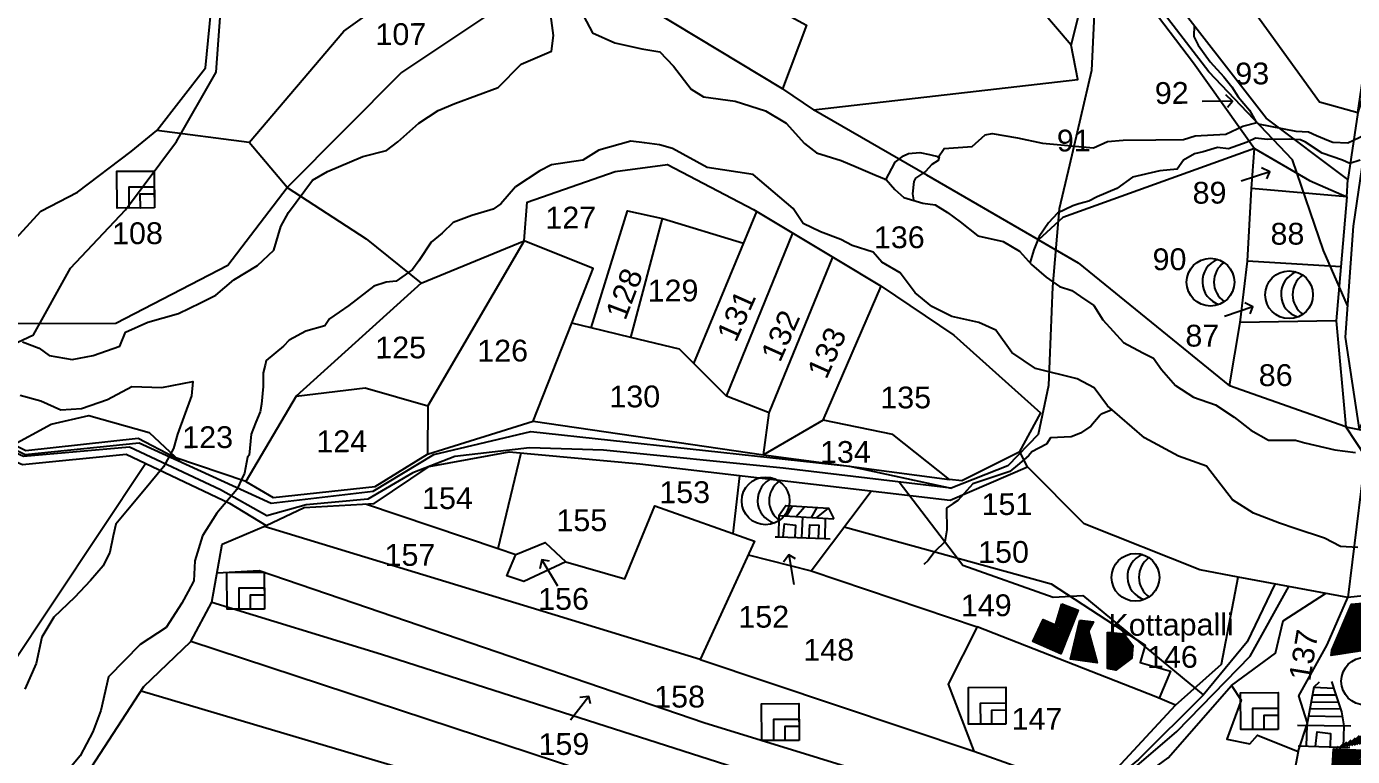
# Model space of a CAD drawing. Header units: inches. Extents: x 208632 to 221797, y 1591440 to 1598854.
# Drawn here: x 210336 to 211248, y 1595148 to 1595650 of the extents above; entities that cross this region are included whole.
import ezdxf

# ---------------------------------------------------------------- set-up
doc = ezdxf.new("R2010")
doc.units = ezdxf.units.IN
doc.header["$LTSCALE"] = 15
doc.header["$MEASUREMENT"] = 0
for name, color, linetype in [('PLOTS', 7, 'Continuous'), ('PLOTS NO', 7, 'Continuous'), ('ROADS', 1, 'Continuous'), ('STREAMS', 4, 'Continuous'), ('VILLAGE', 7, 'Continuous'), ('wells', 7, 'Continuous')]:
    doc.layers.add(name, color=color, linetype=linetype)
doc.styles.get("Standard").update_dxf_attribs({"font": 'arial.ttf'})
pattern_1 = [(45.23989489005428, (173772.8954707289, 1588738.121336288), (-0.7252197843561018, 0.7191721440131742), [])]

# ---------------------------------------------------------------- blocks, each defined once
blk = doc.blocks.new('GGGGGFDGG')
at = {"layer": 'PLOTS NO', "color": 0}
for points in [[(17673.87058908818, 8953.0614018997), (17670.64353594295, 8947.465246906475), (17676.97567116233, 8943.146468372928)], [(17670.64353594295, 8947.465246906475), (17695.64525086159, 8951.975160277565)]]:
    blk.add_lwpolyline(points, dxfattribs=at)

msp = doc.modelspace()

# ---------------------------------------------------------------- hatches: boundary and pattern name
at = {"layer": 'VILLAGE'}
h = msp.add_hatch(dxfattribs=at)
h.set_pattern_fill('ANSI31', color=30, scale=8.17078623720784, angle=0.2398948900542782)
h.set_pattern_definition(pattern_1)
h.paths.add_polyline_path([(211289.9518435943, 1595258.995999154), (211328.1588432111, 1595261.156072827), (211326.4327082234, 1595240.957236145), (211288.653898086, 1595241.294634872)])
h.paths.add_polyline_path([(211233.5882052379, 1595220.771017167), (211247.0516816224, 1595252.292182553), (211279.7158393533, 1595255.289359372), (211273.4098218328, 1595223.321458566), (211233.2366116421, 1595217.050989492)])
h = msp.add_hatch(dxfattribs=at)
h.set_pattern_fill('ANSI31', color=30, scale=8.17078623720784, angle=0.2398948900542782)
h.set_pattern_definition(pattern_1)
h.paths.add_polyline_path([(211079.2472303517, 1595233.096538561), (211090.4974786658, 1595232.070422478), (211096.7748380111, 1595224.050515836), (211095.9900564179, 1595215.262073119), (211085.0159339139, 1595207.005741225), (211079.3428620831, 1595208.049342499)])
h.paths.add_polyline_path([(211060.196689828, 1595241.404805742), (211069.7749037212, 1595240.265329664), (211066.2610216223, 1595233.828573398), (211072.1229075703, 1595211.965690178), (211053.7516111262, 1595214.6411017)])
h.paths.add_polyline_path([(211047.9032588131, 1595252.549873126), (211059.018246235, 1595248.290775856), (211047.1331006664, 1595218.231962918), (211027.9064716356, 1595226.632270198), (211035.0234327338, 1595241.797087899), (211043.5246472747, 1595238.179421626)])
h = msp.add_hatch(dxfattribs=at)
h.set_pattern_fill('ANSI31', color=30, scale=8.17078623720784, angle=0.2398948900542782)
h.set_pattern_definition(pattern_1)
h.paths.add_polyline_path([(211267.9930847137, 1595148.246407475), (211304.8656756465, 1595147.06097217), (211304.0938954095, 1595123.054991526), (211290.8484012267, 1595123.480827521), (211287.9291340077, 1595109.642733027), (211263.2827663075, 1595112.554134424)])
h.paths.add_polyline_path([(211341.7113433676, 1595129.262789773), (211357.6176752099, 1595129.173485015), (211357.520542419, 1595111.872879247), (211338.1911432383, 1595111.981402527)])
h.paths.add_polyline_path([(211333.3534643298, 1595180.855058581), (211352.0641744038, 1595181.400921419), (211353.1956615241, 1595142.61658591), (211340.5672302028, 1595142.248166362)], flags=17)
edge = h.paths.add_edge_path()
edge.add_line((211234.7787928403, 1595152.857924222), (211260.2514017198, 1595151.721424432))
edge.add_line((211260.2514017198, 1595151.721424432), (211258.2427856196, 1595115.547627375))
edge.add_line((211258.2427856196, 1595115.547627375), (211232.7955475207, 1595116.960631712))
edge.add_line((211232.7955475207, 1595116.960631712), (211234.7887854454, 1595152.857478386))
edge.add_line((211277.8396017128, 1595174.549371357), (211279.021128033, 1595190.294654106))
edge.add_line((211279.021128033, 1595190.294654106), (211308.8274904539, 1595188.843303751))
edge.add_line((211308.8274904539, 1595188.843303751), (211307.4762411108, 1595161.092714444))
edge.add_line((211307.4762411108, 1595161.092714444), (211293.8105318939, 1595159.031682327))
edge.add_line((211293.8105318939, 1595159.031682327), (211293.5931993555, 1595173.68022466))
edge.add_line((211293.5931993555, 1595173.68022466), (211277.8629579877, 1595174.860622274))
edge.add_line((211358.2078594928, 1595174.734685978), (211390.4877242108, 1595174.714000643))
edge.add_line((211390.4877242108, 1595174.714000643), (211390.4631259784, 1595136.32798533))
edge.add_line((211390.4631259784, 1595136.32798533), (211357.8995204071, 1595136.348852491))
edge.add_line((211357.8995204071, 1595136.348852491), (211357.9241186395, 1595174.734867803))

# ---------------------------------------------------------------- linework, layer by layer
at = {"layer": 'PLOTS'}
for points in [[(211323.53103461, 1595838.529660744), (211296.6442595536, 1595736.552244153), (211251.4878919066, 1595590.857958876), (211263.9918461468, 1595674.408422312), (211223.3187588724, 1595687.597812241), (211230.2775477049, 1595743.038827236), (211177.3564020637, 1595795.742182293), (211149.8886237311, 1595786.378195274), (211135.502309001, 1595722.60241042), (211225.2318084661, 1595598.245011178), (211251.4878919066, 1595590.857958876), (211244.5758851763, 1595544.672459912), (211188.5077366287, 1595586.90440069), (211116.8795088842, 1595679.218380243), (211085.3272179214, 1595719.882761235), (211135.502309001, 1595722.60241042)], [(210855.6912935765, 1595607.200661653), (210737.8919544154, 1595678.528351093), (210736.9046222852, 1595756.283137323), (210811.070135143, 1595789.897684769), (210840.6933009287, 1595733.361902256)], [(210488.8891619722, 1595570.240042529), (210425.3127411738, 1595578.584291382), (210458.7604198857, 1595621.697861056), (210463.5468458617, 1595671.213453113), (210330.6788117728, 1595739.24952501), (210207.5340352853, 1595755.861261853), (210173.641102573, 1595689.23820838), (210172.0966458359, 1595520.461848604), (210104.2555471537, 1595528.441936222), (210028.6852128978, 1595604.982049404), (209918.0307790361, 1595672.581153653), (210101.4721179126, 1595660.217390812), (210100.376406777, 1595592.722330056), (210025.7499092089, 1595606.775234667)], [(211054.2617046777, 1595637.210079093), (210964.1836680936, 1595743.096944392), (210882.1300889083, 1595749.996080779), (210840.6933009287, 1595733.361902256), (210823.7708815497, 1595677.576607087), (210872.1410722552, 1595651.11280952), (210855.6912935765, 1595607.200661653), (210877.0218685801, 1595592.816744824)], [(210683.1088840017, 1595678.327350676), (210593.6281995261, 1595618.340011512), (210514.975809257, 1595539.254434475), (210488.8891619722, 1595570.240042529), (210554.070121711, 1595646.868927097), (210643.41592146, 1595711.081053534)], [(211244.0525100335, 1595532.893571714), (211178.4749998866, 1595538.544828191), (211180.5010534605, 1595566.042706267), (211094.488384043, 1595535.065655681), (211048.6042471164, 1595518.540703714), (211031.8058013288, 1595503.335987821), (210955.1401763034, 1595547.656467612), (210877.0218685801, 1595592.816744824), (211058.7949745729, 1595613.604049793), (211054.2617046777, 1595637.210079093), (211072.9433672036, 1595711.516996206)], [(211072.9433672036, 1595711.516996206), (211138.3874277075, 1595625.056048834), (211180.5010534605, 1595566.042706267), (211218.3108946527, 1595544.143656054), (211244.0525100335, 1595532.893571714), (211244.5758851763, 1595544.672459912)], [(210172.0966458359, 1595520.461848604), (210217.9484638866, 1595529.234748348), (210273.5302500447, 1595529.119250136), (210289.2753316728, 1595513.861858724), (210289.9081719019, 1595487.571016971), (210313.4079269144, 1595488.136673655), (210345.426811425, 1595523.016217495), (210370.810913522, 1595536.008034588), (210407.6316336155, 1595564.022834282), (210425.3127411738, 1595578.584291382)], [(210310.152072047, 1595488.058302792), (210312.2626123944, 1595445.691044878), (210397.0543508444, 1595445.86306203), (210474.0719865214, 1595485.716029185), (210514.975809257, 1595539.254434475), (210569.2276045766, 1595503.873691848), (210607.0966070363, 1595473.427064037), (210678.0021310148, 1595502.539131005), (210680.1759075595, 1595529.25504563), (210740.6369624327, 1595550.314558001), (210776.6583605881, 1595555.033660443), (210835.76137963, 1595524.158553716), (210893.2203153436, 1595489.610039535), (210923.6320581047, 1595471.324275745), (210973.6362643465, 1595437.511835016), (211033.1646815228, 1595384.09660356), (211018.4794117587, 1595357.092566128), (210979.1809401, 1595337.249336623), (210970.5619238594, 1595338.267467795), (210931.5783570792, 1595369.203603985), (210883.6168958016, 1595379.088105729), (210923.6320581047, 1595471.324275745)], [(211031.8058013288, 1595503.335987821), (211059.1969497889, 1595487.501135612), (211163.3427213045, 1595402.607246399), (211170.6380346974, 1595446.218928756), (211175.5046586121, 1595488.621159133), (211178.4749998866, 1595538.544828191)], [(211244.0525100335, 1595532.893571714), (211239.9032804202, 1595484.745669), (211175.5046586121, 1595488.621159133)], [(210794.8122717194, 1595418.083923786), (210784.9599993285, 1595427.991740505), (210751.4933589806, 1595436.064915638), (210724.018512807, 1595442.692687132), (210749.0188529475, 1595523.20299208), (210773.3030776908, 1595517.857840517), (210828.9960621785, 1595500.889337893)], [(210817.2675938536, 1595395.50200489), (210794.8122717194, 1595418.083923786), (210838.0371815384, 1595522.790175177)], [(210486.6711986716, 1595336.889401991), (210437.0966484359, 1595353.548123963), (210412.5716892932, 1595366.376245617), (210335.1580990308, 1595357.966583921), (210173.9286599238, 1595438.81190871), (210078.2156075023, 1595435.1343651), (209927.9871391074, 1595513.957752841)], [(210751.4933589806, 1595436.064915638), (210773.3030776908, 1595517.857840517)], [(210846.5001571147, 1595384.028057772), (210817.2675938536, 1595395.50200489), (210862.7585105719, 1595507.925904266)], [(210724.018512807, 1595442.692687132), (210710.8817980131, 1595445.861663704), (210725.3963662428, 1595483.509442247), (210678.0021310148, 1595502.539131005), (210611.6914923591, 1595388.856863329), (210611.6366928519, 1595355.729179927), (210684.151687556, 1595378.347001528), (210710.8817980131, 1595445.861663704)], [(209931.3604310941, 1595487.33999348), (210073.4764363699, 1595424.994710248), (210179.6000985617, 1595422.287932827), (210268.1151230856, 1595375.995093282), (210332.9904457337, 1595348.644508444), (210404.1242549219, 1595355.688821885), (210475.4287229776, 1595321.97371901), (210500.6243844088, 1595306.526472243), (210526.7309800816, 1595319.004439197), (210574.8180403084, 1595321.735699891), (210612.6839806961, 1595347.19371016), (210667.7722469265, 1595357.263037902), (210757.5347974591, 1595348.924621215), (210970.9933903966, 1595323.949548374), (211024.3399535065, 1595346.942390811), (211019.0653651933, 1595357.388435357)], [(210883.6168958016, 1595379.088105729), (210842.5772566339, 1595355.196381956), (210846.5001571147, 1595384.028057772), (210890.4309604741, 1595491.287203671)], [(211239.9032804202, 1595484.745669), (211236.6871946848, 1595447.426022333), (211170.6380346974, 1595446.218928756)], [(210607.0966070363, 1595473.427064037), (210521.0781029278, 1595395.583130004), (210568.5897859937, 1595401.404178277), (210611.6914923591, 1595388.856863329)], [(211236.6871946848, 1595447.426022333), (211243.2518062532, 1595374.55857807), (211163.3427213045, 1595402.607246399)], [(211243.2518062532, 1595374.55857807), (211261.7199434209, 1595370.854285124), (211353.6486090899, 1595366.597577861), (211355.7697932215, 1595412.407076802), (211260.7799685804, 1595420.197584579), (211258.1500598428, 1595371.570323478)], [(210521.0781029278, 1595395.583130004), (210486.6711986716, 1595336.889401991), (210505.3940727871, 1595325.913848744), (210575.569891486, 1595333.326136595), (210611.6366928519, 1595355.729179927)], [(210684.151687556, 1595378.347001528), (210842.5772566339, 1595355.196381956), (210970.5619238594, 1595338.267467795)], [(211243.2518062532, 1595374.55857807), (211256.5113484022, 1595354.208811211), (211244.5807216653, 1595257.023430224), (211169.3105279536, 1595270.934203769)], [(210149.6315672679, 1595254.630323122), (210165.3356383737, 1595235.58186748), (210323.2067785306, 1595207.467090339), (210417.6167292909, 1595349.309135257)], [(210568.9503736926, 1595321.402426717), (210660.1403524065, 1595290.670105695), (210675.9841297519, 1595356.500201949)], [(210821.735662863, 1595301.04891269), (210826.394561568, 1595340.867894143)], [(211126.0393279442, 1595182.946158522), (211157.6334013524, 1595210.990532318), (211169.3105279536, 1595270.934203769), (211142.7632626798, 1595276.105655067), (211063.2579866041, 1595307.706326443), (211024.3399535065, 1595346.942390811)], [(210832.2170016834, 1595286.315671579), (210875.3472001583, 1595275.320720608), (210916.6590220068, 1595330.306775739)], [(210706.7273212899, 1595281.561091887), (210747.2158303274, 1595269.809839309), (210767.9518554009, 1595320.196665216), (210836.5614996997, 1595295.770717112), (210799.0821388493, 1595214.203396319), (210682.8520167128, 1595249.769904569), (210499.2657112246, 1595305.947457589)], [(210320.0832690634, 1594682.960986959), (210336.0049250884, 1594771.416052638), (210314.9219554919, 1594803.891936844), (210321.2421042919, 1594893.694699763), (210343.6894940198, 1594952.229698783), (210337.8150113349, 1594965.579646912), (210349.8241826606, 1595019.567253215), (210355.1654820685, 1595064.074552472), (210388.9042655207, 1595135.74060659), (210380.2030070813, 1595139.836965429), (210416.3253348051, 1595195.693064607), (210448.7798915743, 1595226.648639613), (210463.2129579504, 1595253.748925734), (210470.3193210468, 1595293.611610899), (210500.6243844088, 1595306.526472243)], [(210898.0728401572, 1595305.568558586), (211040.4477064476, 1595266.324121979), (211105.2109050683, 1595224.145584838), (211101.7696438908, 1595212.210399183), (211122.7014119444, 1595206.175161621), (211114.7976891501, 1595187.774950863)], [(210660.1403524065, 1595290.670105695), (210672.3382642991, 1595286.559235736), (210692.415974354, 1595294.875778798), (210706.7273212899, 1595281.561091887), (210677.6908956894, 1595268.064972478), (210666.0379648329, 1595271.795951386), (210672.3382642991, 1595286.559235736)], [(211062.8237120534, 1595126.580688683), (211035.3038094529, 1595098.725661837), (210801.6763249794, 1595170.726026006), (210570.2109698447, 1595249.797746232), (210495.7065402635, 1595275.249474885), (210466.7661394986, 1595273.680268317)], [(210875.3472001583, 1595275.320720608), (210989.5529786612, 1595236.838201852), (210969.7493241908, 1595197.410789609), (210987.398336542, 1595151.25528057), (211059.6572986243, 1595125.390207133), (211079.9904119819, 1595133.034880473), (211126.0393279442, 1595182.946158522), (211112.6324254501, 1595188.70502956), (210989.5529786612, 1595236.838201852)], [(211466.1613690168, 1595243.951938516), (211450.0744902864, 1595246.106840387), (211421.8035382603, 1595242.959847028), (211369.7280260235, 1595255.613250294), (211375.4087849513, 1595278.992607203), (211255.4902636167, 1595258.245117316), (211244.5807216653, 1595257.023430224)], [(210374.9868689108, 1594376.528986337), (210607.2254122889, 1594328.26036109), (210653.3052161603, 1594465.7575027), (210498.6564100502, 1594540.277329969), (210520.3780595087, 1594586.892466567), (210588.7621088826, 1594671.487473441), (210675.0320327674, 1594741.405956348), (210738.4744169493, 1594792.823588986), (210866.1646601796, 1594907.553111028), (210925.8232685094, 1594966.559100708), (210960.3291841947, 1594999.106346471), (211022.9601063166, 1595067.385748876), (211082.3589382865, 1595121.253972376), (211104.8379688989, 1595134.64924314), (211121.1218284389, 1595146.658222558), (211164.5399050984, 1595196.370545816), (211194.9612812289, 1595218.682386948), (211200.1616754322, 1595240.923099459), (211229.2866477816, 1595259.849946111)], [(211210.4817113822, 1595151.050428128), (211216.9514597185, 1595170.429219957), (211210.9648684051, 1595189.264296649), (211230.346162359, 1595224.34770414), (211244.5807216653, 1595257.023430224)], [(210463.2129579504, 1595253.748925734), (210579.8102229417, 1595217.961544055), (210852.6181544012, 1595130.576057951), (211017.0261450745, 1595083.51717519), (211035.3038094529, 1595098.725661837)], [(211006.8364434497, 1595086.43379726), (211003.9795623015, 1595072.704773339), (210985.4407291622, 1595053.437537903), (210772.7828647804, 1595120.001462196), (210448.7798915743, 1595226.648639613)], [(210799.0821388493, 1595214.203396319), (210987.398336542, 1595151.25528057)], [(211164.5399050984, 1595196.370545816), (211171.1661796833, 1595186.398189341), (211161.4580599768, 1595159.495908315), (211177.2699817509, 1595156.250820953), (211182.5875293064, 1595162.259808747), (211210.4817113822, 1595151.050428128), (211201.9383911677, 1595105.655765551)], [(210414.466306915, 1595192.818442379), (210786.2033258208, 1595082.292871319), (210850.8389067473, 1595064.773442555), (210957.3512739837, 1595021.255237222), (210985.4407291622, 1595053.437537903)]]:
    msp.add_lwpolyline(points, dxfattribs=at)
at = {"layer": 'ROADS', "color": 1}
for points in [[(211244.3495268905, 1595457.930191947), (211227.8346861569, 1595495.831597273), (211206.6488903708, 1595558.286004162), (211149.0341035531, 1595618.925287474), (211067.6289033323, 1595724.895460219), (211026.6398470816, 1595787.715407124), (210982.39771364, 1595833.185180489), (210897.4520288766, 1595943.2588884), (210818.5676568783, 1596030.379792195), (210733.1126983928, 1596146.579265764), (210636.1104264808, 1596227.588552026), (210595.9576588624, 1596261.121241335), (210508.3556919384, 1596382.221099786), (210472.6392382835, 1596431.595076579), (210424.4287060748, 1596510.839245034), (210377.6348310985, 1596578.517081578), (210255.7783192913, 1596669.601607966), (210226.2950986982, 1596691.639537201), (210208.7155919758, 1596693.870557536), (210192.6342637849, 1596700.639037021), (210132.6562587694, 1596748.164306446), (210065.3316666984, 1596817.71215796), (209967.4701743645, 1596911.119408333), (209960.1964760777, 1596918.062038583)], [(210275.195257439, 1595407.244262339), (210340.43291959, 1595437.857557653), (210365.9657413894, 1595483.777167031), (210403.7464441789, 1595523.848437051), (210438.7799222139, 1595570.859748787), (210466.2387101142, 1595618.720443595), (210470.6212968856, 1595681.862353227), (210470.2924099924, 1595761.02890097), (210441.8542501773, 1595808.462286104), (210416.9881963615, 1595826.065069738), (210356.918546269, 1595898.302023009), (210304.9571944495, 1595960.788315796), (210261.2727099101, 1596013.32123489), (210206.6578500951, 1596102.475343148), (210144.1034982954, 1596159.52109097)], [(211298.9256171155, 1595722.515683748), (211260.238157507, 1595593.869402252), (211248.2878301043, 1595512.715997183), (211242.7826891133, 1595436.133884085), (211252.4858748371, 1595372.706431597), (211255.3030867111, 1595378.700104431), (211256.4018169245, 1595424.995068778), (211277.0055319041, 1595453.853609547), (211392.3638429219, 1595584.380207967), (211478.8749628311, 1595667.995873471)], [(211071.1737102879, 1595683.053102814), (211068.2133044364, 1595619.786749379), (211053.1476711917, 1595554.748707182), (211046.16347932, 1595524.598088334), (211041.5824239505, 1595470.842924783), (211038.6502021575, 1595402.95478183), (211031.6943891367, 1595369.294273013), (211010.723661242, 1595347.700736593), (210971.871161353, 1595332.209453736), (210856.2053397667, 1595346.138623045), (210732.6373794399, 1595358.408264624), (210681.7486042267, 1595360.020453739), (210630.2651220489, 1595354.085279671), (210601.4034764363, 1595342.886753865), (210570.4559204708, 1595324.685164108), (210527.9806888076, 1595320.802857556), (210500.9905717658, 1595313.220283213), (210469.0337589202, 1595331.047670888), (210406.5617728666, 1595360.586485131), (210333.5751434616, 1595354.007065945), (210219.0413816892, 1595406.043719623), (210174.4190054956, 1595426.317210167), (210075.3003076955, 1595429.478297298), (209926.0267048639, 1595498.930627564)], [(209928.5992229095, 1595507.13742743), (210079.5709224606, 1595432.546290365), (210173.3690177174, 1595433.860354689), (210304.0953952633, 1595370.350375967), (210334.6592537283, 1595355.501727689), (210413.0705596503, 1595363.547317183), (210504.0245929189, 1595321.938565329), (210574.0518335781, 1595330.094188468), (210615.8385692901, 1595355.514989067), (210682.6566237648, 1595371.278438461), (210901.9420250272, 1595347.344026747), (210971.871161353, 1595332.209453736)], [(210323.9126055759, 1595360.722704574), (210352.5292536727, 1595376.226870866), (210378.4618893589, 1595382.186992841), (210420.0812776814, 1595370.658231071), (210441.4256889788, 1595350.575692973)], [(210936.0866530791, 1595336.518838025), (210979.8537940649, 1595279.138508655), (211041.8308485763, 1595257.187292412), (211062.2908953199, 1595258.435002849)], [(211194.5356078086, 1595266.272326919), (211175.3984972955, 1595226.426743949), (211145.1289272952, 1595189.860884174), (211100.6705736915, 1595145.485918597), (211063.2426702734, 1595114.753483343), (211011.0168559515, 1595068.568565969), (210951.9539314278, 1595005.484970014), (210926.498025606, 1594974.818347348), (210872.8353377538, 1594923.082259792), (210809.2270091614, 1594869.042037308), (210705.71407094, 1594781.416259785), (210597.6039428378, 1594693.295104242), (210559.4148064916, 1594654.511123907), (210490.6410238358, 1594555.605089116)], [(210495.4487672811, 1594552.450447317), (210533.5588097243, 1594614.019455289), (210579.9716271992, 1594666.041842392), (210620.2399193827, 1594703.673184895), (210731.1999786836, 1594795.343163482), (210843.3101352922, 1594892.447060098), (210926.1168921039, 1594970.33187398), (211014.2495535275, 1595064.367840266), (211044.6132598675, 1595094.141266212), (211126.933458582, 1595164.710188586), (211177.4910399358, 1595216.591985015), (211204.0031738284, 1595264.522614843)], [(211062.2908953199, 1595258.435002849), (211145.111001172, 1595189.875723592)]]:
    msp.add_lwpolyline(points, dxfattribs=at)
at = {"layer": 'STREAMS'}
for points in [[(210332.9059677486, 1595432.999879275), (210344.4255817727, 1595428.627198246), (210351.3034188404, 1595423.572041121), (210367.0188961744, 1595420.764192239), (210381.5244735753, 1595423.653935689), (210399.8552891771, 1595430.141026066), (210403.79665062, 1595439.662396385), (210419.2503785248, 1595446.579501495), (210440.2380237702, 1595452.414472905), (210455.4687166846, 1595459.772705217), (210465.8416880347, 1595465.12127315), (210478.4042893383, 1595475.783943536), (210494.5095383303, 1595485.577324831), (210505.7459601248, 1595496.013462506), (210510.543367693, 1595512.390817732), (210515.8109082221, 1595522.138821756), (210532.3291167984, 1595544.236904022), (210542.6994688142, 1595550.248502055), (210566.986365937, 1595560.518200792), (210583.3357796287, 1595564.786487868), (210591.051921758, 1595570.787073773), (210605.5968506175, 1595583.447470316), (210618.8304081834, 1595592.344604812), (210630.3120766573, 1595597.034672775), (210660.1247183357, 1595608.211629781), (210675.9827126002, 1595624.193234421), (210696.7363731334, 1595633.121956435), (210698.2391562066, 1595643.959400602), (210694.5278552789, 1595671.705638382)], [(210716.8225511477, 1595661.257188343), (210725.0708343456, 1595645.818678249), (210740.4470489046, 1595638.975614482), (210758.8654236695, 1595634.808966033), (210771.2593643587, 1595632.739026805), (210780.855005648, 1595622.877116986), (210792.9527359632, 1595607.013673371), (210801.4675701798, 1595601.74459229), (210823.0661779157, 1595598.652226117), (210843.9719915166, 1595592.02047088), (210858.1619010138, 1595583.592352111), (210870.9599856945, 1595569.50008504), (210879.1253047817, 1595563.168573842), (210896.1327623716, 1595557.935152204), (210906.3453916564, 1595553.506399681), (210919.2256330942, 1595548.021789913), (210926.9982340719, 1595544.731250588), (210933.0121280135, 1595537.888577541), (210939.2422673912, 1595532.376123928), (210952.337670171, 1595528.443214059), (210960.7659588426, 1595527.37077512), (210969.2118711471, 1595522.089184906), (210977.8840762214, 1595515.700713162), (210990.1169785359, 1595506.004066936), (211007.6459394461, 1595502.089720287), (211018.757426937, 1595495.489976766), (211026.9983811443, 1595486.219788335), (211037.2315992112, 1595477.622497487), (211046.2272728714, 1595471.141655483), (211054.662825174, 1595468.296962928), (211060.6648171078, 1595464.334353089), (211070.001985361, 1595457.948665533), (211076.0280944015, 1595448.226031587), (211090.2810874534, 1595432.55623335), (211103.611130728, 1595425.52270787), (211110.9422780168, 1595421.78724918), (211116.5165733664, 1595414.056593528), (211126.0948747424, 1595403.019619519), (211138.5430951561, 1595394.874673848), (211153.6391099434, 1595389.620826485), (211166.53156648, 1595381.256255816), (211177.8749116088, 1595372.220542041), (211189.95477137, 1595365.305199613), (211208.5754647061, 1595365.383164086), (211215.012260521, 1595363.416244792), (211235.6484070635, 1595358.628664857), (211249.8429626573, 1595356.915813152)], [(211138.9120227871, 1595650.87477813), (211138.6703009313, 1595643.209972056), (211141.7080956275, 1595637.20121625), (211149.9722767944, 1595625.740159111), (211159.3273832728, 1595615.37857024), (211164.8333087644, 1595608.55898895), (211169.2438605836, 1595601.734821353), (211176.9512548977, 1595592.461106602), (211181.6413460048, 1595584.269595284), (211183.0152489892, 1595583.180510967), (211208.7806817929, 1595578.088011065), (211217.546778476, 1595577.577296127), (211223.0345042014, 1595575.136922159), (211231.2654519161, 1595571.613197184), (211234.2826189707, 1595570.531056945), (211244.6918441052, 1595570.027221753), (211256.4453127758, 1595575.550489874)], [(210962.6413126223, 1595559.766532836), (210967.0263019359, 1595566.122767244), (210986.3211778371, 1595567.581314507), (210995.1107701307, 1595575.609341159), (211000.0703940312, 1595576.456750254), (211017.4536106615, 1595573.498423177), (211034.564576792, 1595569.71224918), (211069.5953206776, 1595566.55222169), (211079.2271831089, 1595571.001484133), (211089.9768916371, 1595571.873136196), (211112.5862141149, 1595571.967800981), (211131.6099928531, 1595572.323043424), (211139.5955246237, 1595574.836472194), (211160.8215370426, 1595576.027578593), (211172.3789033246, 1595581.587136589), (211182.2945536278, 1595584.108710491)], [(211251.6151851196, 1595291.495674055), (211239.5962880283, 1595292.125157633), (211228.6901871653, 1595297.743975543), (211208.4839662581, 1595304.456831139), (211197.5852977482, 1595308.263098594), (211179.7676449336, 1595314.971209609), (211165.2188513502, 1595324.200140777), (211147.4372240688, 1595347.463624061), (211128.1376856289, 1595354.180275919), (211104.7318350184, 1595366.997386909), (211079.2475313437, 1595388.869107312), (211070.1266481812, 1595401.292959531), (211058.5375324245, 1595407.588724133), (211029.7140500325, 1595414.718569072), (211013.5706590843, 1595425.753506263), (211002.486579439, 1595441.007843153), (210990.9012584487, 1595446.397282358), (210972.2934296727, 1595450.397806535), (210958.4342911902, 1595457.363873059), (210947.0585647907, 1595466.832624619), (210936.5716526863, 1595480.610168233), (210924.0719029387, 1595487.808461314), (210918.147803616, 1595494.807751689), (210903.6189323452, 1595499.278525023), (210895.892538873, 1595503.551245373), (210881.8143197294, 1595508.703611043), (210870.0002739821, 1595514.545263225), (210863.1562109322, 1595524.712795232), (210835.5563104805, 1595548.261488823), (210804.0217964857, 1595553.114331506), (210780.1614994044, 1595566.156074561), (210771.0823578272, 1595568.610549408), (210760.8744505011, 1595569.927220034), (210751.3465546026, 1595571.24683885), (210729.3805728543, 1595565.037215541), (210718.2999783561, 1595558.193362669), (210696.7751622418, 1595554.931044193), (210688.8570423512, 1595550.819456396), (210672.1264533049, 1595539.646876503), (210661.9726203435, 1595528.048662715), (210656.7732774999, 1595524.401629026), (210642.0547339508, 1595520.03493217), (210629.224685848, 1595515.178937354), (210621.568922744, 1595507.749303845), (210614.0501343671, 1595501.600574633), (210605.5628369409, 1595488.76142764), (210601.1745486357, 1595482.9103125), (210596.2079842616, 1595479.190728104), (210589.9630664178, 1595474.754473941), (210583.1334774333, 1595474.014561263), (210574.6038895465, 1595471.275882613), (210557.4348565336, 1595458.115878635), (210544.0923566897, 1595448.955293493), (210540.9809171369, 1595444.105348548), (210527.9004538701, 1595440.351791418), (210516.3967146717, 1595434.044073432), (210512.5700243229, 1595430.044754935), (210500.6538562259, 1595420.178824491), (210499.8968324615, 1595416.966394687), (210498.4961130623, 1595411.554599033), (210498.5354253035, 1595402.165435545), (210497.3048792542, 1595390.068090748), (210496.3305705232, 1595384.800283333), (210493.5133317241, 1595377.675415361), (210490.2732562891, 1595369.552952924), (210488.7936143282, 1595355.098017228), (210487.6616021592, 1595353.500060023), (210485.6577462935, 1595342.566692261), (210480.466405829, 1595331.392433778), (210466.6429000847, 1595314.947088548), (210456.6871665346, 1595299.428419739), (210451.520602842, 1595282.336585598), (210450.8667423516, 1595268.525020334), (210446.7978844309, 1595261.224733), (210442.5050706983, 1595253.013025831), (210431.6431870545, 1595236.352536068), (210413.9280850528, 1595224.670549277), (210392.1585763253, 1595202.274254892), (210386.7890214887, 1595179.263891433), (210381.385317435, 1595164.447017238), (210372.572078388, 1595148.022750892), (210360.9450198293, 1595133.915477081)], [(211253.1265185162, 1595558.02545392), (211245.9669686764, 1595555.791010014), (211240.9947896855, 1595557.974658612), (211226.9120388995, 1595562.875745192), (211215.575140961, 1595570.543912371), (211211.9838286688, 1595572.182225877), (211204.5381834827, 1595572.426577603), (211189.3733525873, 1595572.363082757), (211181.0982641251, 1595573.155142138), (211175.3195809842, 1595570.37536314), (211162.6547523738, 1595565.913401728), (211154.9310878683, 1595566.707706146), (211145.0165911689, 1595563.910610579), (211139.2321392083, 1595562.508631192), (211131.5303955766, 1595558.067450119), (211127.1441165067, 1595551.98680057), (211115.2927144698, 1595550.834945479), (211096.5619535013, 1595546.347586129), (211085.7049683049, 1595538.512718052), (211072.2176191089, 1595532.945079256), (211066.4400898387, 1595529.889714831), (211059.5550979731, 1595527.932010753), (211055.4249173486, 1595526.536894003), (211044.9682268573, 1595521.533061269), (211038.6542723477, 1595514.893223828), (211032.3518552105, 1595505.497850928), (211028.5298269589, 1595496.388389861), (211025.8106458198, 1595487.283610158)], [(210926.5861754888, 1595544.184301603), (210933.1516132279, 1595556.61194979), (210938.9232380599, 1595561.045049494), (210942.5007055053, 1595562.713378539), (210950.2187373437, 1595563.296810539), (210956.8418622112, 1595561.946717666), (210963.4661406824, 1595560.321103128), (210962.9251004943, 1595557.838844297), (210958.5249765776, 1595555.064837299), (210954.1330648407, 1595550.361924167), (210947.2596103473, 1595545.64868463), (210946.1659928657, 1595543.439638662), (210945.0987755883, 1595534.892828688), (210945.9432170478, 1595530.763020581)], [(211082.4775718345, 1595386.280540973), (211075.0538279846, 1595383.241366636), (211074.1716327415, 1595382.529886721), (211067.8295049605, 1595374.89456715), (211060.7672877899, 1595370.087377302), (211054.226751813, 1595367.582740575), (211040.0646690303, 1595366.99260458), (211037.2502481613, 1595362.557093261), (211027.1805235551, 1595357.206535168), (211025.06692975, 1595354.54342365), (211017.480339455, 1595348.141519356), (211012.0101705143, 1595343.694952237), (211003.1700915154, 1595340.649783969), (210986.6363525419, 1595335.224720372), (210976.4153634584, 1595323.680336091), (210973.236588628, 1595321.720550863), (210968.8228462939, 1595318.693979343), (210968.4709510446, 1595318.161666329), (210968.8865606748, 1595303.476715698), (210967.5041691398, 1595295.331322808), (210960.6265553542, 1595288.755440439), (210955.872030918, 1595282.542340493), (210952.8738831413, 1595279.698642584)]]:
    msp.add_lwpolyline(points, dxfattribs=at)
at = {"layer": 'STREAMS', "color": 4}
msp.add_lwpolyline([(210331.3488905616, 1595396.295875771), (210345.6328463706, 1595392.281830941), (210359.3430607476, 1595386.228490016), (210373.6063045505, 1595387.161209989), (210391.3415084739, 1595393.346212256), (210408.1924107895, 1595402.146384605), (210428.8672568795, 1595401.650970994), (210450.1050153116, 1595405.813680771), (210449.2729662719, 1595395.916621481), (210439.4842986566, 1595369.395761388), (210436.9053045812, 1595359.491387674), (210429.9697770063, 1595346.949900607), (210416.9333437397, 1595331.18195399), (210405.0542754524, 1595317.164853346), (210397.2330921721, 1595307.529488198), (210395.2290577407, 1595299.373458172), (210392.9436562851, 1595288.185522395), (210388.3240776819, 1595278.854583575), (210379.6318585747, 1595268.633592637), (210368.6163801561, 1595256.948022951), (210354.4055248069, 1595243.503074177), (210346.3103311803, 1595229.792774049), (210342.3107908691, 1595211.44379209), (210334.5225027824, 1595193.951883009)], dxfattribs=at)
at = {"layer": 'VILLAGE', "color": 5}
for points in [[(210853.240456493, 1595313.410673984), (210853.0714329459, 1595298.800940691)], [(210853.240456493, 1595313.410673984), (210858.0458241801, 1595320.332729458), (210887.290140402, 1595318.38461331), (210891.1187568112, 1595311.15361457)], [(210853.240456493, 1595313.410673984), (210891.1187568112, 1595311.15361457)], [(210858.5516028512, 1595313.094197986), (210862.5785923059, 1595320.030778176)], [(210865.2387957029, 1595312.695727319), (210870.9739200813, 1595319.471521687)], [(210868.9582602213, 1595298.177239467), (210869.8071547866, 1595312.423511887)], [(210875.5950848812, 1595312.078625713), (210879.4838024963, 1595318.904634118)], [(210879.0647407557, 1595311.871878858), (210887.290140402, 1595318.38461331)], [(210885.1562045384, 1595311.50890598), (210884.8450874968, 1595297.553538242)], [(210856.1938059394, 1595298.678359396), (210857.1780424847, 1595307.675600803), (210864.6063767276, 1595306.862991948), (210864.2726044844, 1595298.361193706)], [(210874.0390416791, 1595297.97777298), (210874.4460109439, 1595307.057650506), (210880.762634908, 1595306.774533052), (210880.3572375739, 1595297.729726819)], [(210850.6547818471, 1595298.675791026), (210853.0714329459, 1595298.800940691), (210884.8450874968, 1595297.553538242), (210888.6368927258, 1595297.404675695)], [(211224.9656874897, 1595198.608817435), (211221.2519705858, 1595195.306717245), (211216.4535084771, 1595169.068190449), (211215.9656517633, 1595154.710058648)], [(211221.2519705858, 1595195.306717245), (211234.9521284371, 1595194.559945162)], [(211233.4740306815, 1595199.130454876), (211236.4302261926, 1595189.989435449), (211240.2403181933, 1595178.208034365), (211241.8615963579, 1595168.663381578), (211241.3581788113, 1595153.847278241)], [(211219.3990789536, 1595185.174898833), (211238.0530544129, 1595184.971396475)], [(211220.2620262422, 1595189.893590998), (211236.4302261926, 1595189.989435449)], [(211217.6159121765, 1595175.424343717), (211240.7637969424, 1595175.126254192)], [(211218.5074933159, 1595180.299608977), (211239.4707654827, 1595180.587611849)], [(211210.0326946999, 1595169.170488678), (211246.7303284443, 1595168.585811556)], [(211222.4139929639, 1595154.490958657), (211223.4746159987, 1595164.427341784), (211232.7231589205, 1595163.440139748), (211232.4075486481, 1595154.151400329)], [(211210.4618007185, 1595154.897067008), (211245.9306156427, 1595153.691917221)]]:
    msp.add_lwpolyline(points, dxfattribs=at)
at = {"layer": 'VILLAGE', "color": 30}
for points in [[(211047.9032588131, 1595252.549873126), (211059.018246235, 1595248.290775856), (211047.1331006664, 1595218.231962918), (211027.9064716356, 1595226.632270198), (211035.0234327338, 1595241.797087899), (211043.5246472747, 1595238.179421626), (211047.9032588131, 1595252.549873126)], [(211233.5882052379, 1595220.771017167), (211247.0516816224, 1595252.292182553), (211279.7158393533, 1595255.289359372), (211273.4098218328, 1595223.321458566), (211233.2366116421, 1595217.050989492), (211233.5882052379, 1595220.771017167)], [(211060.196689828, 1595241.404805742), (211069.7749037212, 1595240.265329664), (211066.2610216223, 1595233.828573398), (211072.1229075703, 1595211.965690178), (211053.7516111262, 1595214.6411017), (211060.196689828, 1595241.404805742)], [(211079.2472303517, 1595233.096538561), (211090.4974786658, 1595232.070422478), (211096.7748380111, 1595224.050515836), (211095.9900564179, 1595215.262073119), (211085.0159339139, 1595207.005741225), (211079.3428620831, 1595208.049342499), (211079.2472303517, 1595233.096538561)], [(211234.7787928403, 1595152.857924222), (211260.2514017198, 1595151.721424432), (211258.2427856196, 1595115.547627375), (211232.7955475207, 1595116.960631712), (211234.7887854454, 1595152.857478386)]]:
    msp.add_lwpolyline(points, dxfattribs=at)
at = {"layer": 'wells', "color": 0}
for points in [[(210423.6735220961, 1595525.168081921), (210397.9608287271, 1595525.060423384), (210397.8546158612, 1595550.427839007), (210423.5673092303, 1595550.535497543)], [(210423.6735220961, 1595525.168081921), (210406.3120577124, 1595525.095389814), (210406.2509050553, 1595539.700822569), (210423.612369439, 1595539.773514676)], [(210423.6735220961, 1595525.168081921), (210414.0038100137, 1595525.127595029), (210413.9628883585, 1595534.901143903), (210423.6326004409, 1595534.941630795)], [(210499.3759697218, 1595249.023190471), (210473.6632763528, 1595248.915531934), (210473.557063487, 1595274.282947556), (210499.269756856, 1595274.390606093)], [(210499.3759697218, 1595249.023190471), (210482.0145053381, 1595248.950498364), (210481.953352681, 1595263.555931119), (210499.3148170647, 1595263.628623225)], [(210499.3759697218, 1595249.023190471), (210489.7062576395, 1595248.982703578), (210489.6653359843, 1595258.756252452), (210499.3350480667, 1595258.796739345)], [(211009.4420736359, 1595169.792939309), (210983.7293802668, 1595169.685280772), (210983.6231674009, 1595195.052696394), (211009.33586077, 1595195.160354931)], [(210867.1880791245, 1595158.584421581), (210841.4753857554, 1595158.476763044), (210841.3691728896, 1595183.844178666), (210867.0818662587, 1595183.951837203)], [(211009.4420736359, 1595169.792939309), (210992.0806092522, 1595169.720247202), (210992.019456595, 1595184.325679957), (211009.3809209788, 1595184.398372064)], [(211196.7262075274, 1595166.171093404), (211171.0135141583, 1595166.063434867), (211170.9073012925, 1595191.430850489), (211196.6199946615, 1595191.538509026)], [(211009.4420736359, 1595169.792939309), (210999.7723615535, 1595169.752452416), (210999.7314398983, 1595179.52600129), (211009.4011519807, 1595179.566488183)], [(211196.7262075274, 1595166.171093404), (211179.3647431437, 1595166.098401297), (211179.3035904865, 1595180.703834051), (211196.6650548702, 1595180.776526158)], [(211196.7262075274, 1595166.171093404), (211187.056495445, 1595166.130606511), (211187.0155737898, 1595175.904155385), (211196.6852858722, 1595175.944642278)], [(210867.1880791245, 1595158.584421581), (210849.8266147408, 1595158.511729474), (210849.7654620837, 1595173.117162229), (210867.1269264674, 1595173.189854336)], [(210867.1880791245, 1595158.584421581), (210857.5183670421, 1595158.543934688), (210857.4774453869, 1595168.317483562), (210867.1471574693, 1595168.357970455)]]:
    msp.add_lwpolyline(points, close=True, dxfattribs=at)
for centre in [(211150.1590438478, 1595474.081551275), (211204.2517189671, 1595465.410079943), (210844.1410949413, 1595323.463497443), (211098.5465549012, 1595270.864849944), (211256.5656224804, 1595199.370923504)]:
    msp.add_circle(centre, 16.42484235914665, dxfattribs=at)
for centre, start, end in [((211161.0026322599, 1595474.482258339), 111.404659240559, 252.8279583814472), ((211168.938289493, 1595474.232435277), 125.3285314824108, 235.5921477338615), ((211215.0953073792, 1595465.810787007), 111.404659240559, 252.8279583814472), ((211223.0309646123, 1595465.560963945), 125.3285314824108, 235.5921477338615), ((210854.9846833533, 1595323.864204507), 111.404659240559, 252.8279583814472), ((210862.9203405864, 1595323.614381445), 125.3285314824108, 235.5921477338615), ((211109.3901433132, 1595271.265557009), 111.404659240559, 252.8279583814472), ((211117.3258005463, 1595271.015733946), 125.3285314824108, 235.5921477338615)]:
    msp.add_arc(centre, 16.42484235914665, start, end, dxfattribs=at)

# ---------------------------------------------------------------- block references
at = {"layer": 'PLOTS NO'}
for p, xscale, yscale, zscale, rotation in [((226645.1476197504, 1600319.216066547), 0.8170786237207841, 0.8170786237207841, 0.8170786237207841, 170.1038151156952), ((224432.299510961, 1604854.893908401), 0.8170786237207842, 0.8170786237207842, 0.8170786237207842, 188.2405494632524), ((224342.2637748759, 1604872.555638542), 0.817078623720784, 0.817078623720784, 0.817078623720784, 188.720803630916), ((198706.0401096001, 1606159.038402087), 0.8170786237207842, 0.8170786237207842, 0.8170786237207842, 290.9198233550447), ((203715.2409030339, 1609807.531436042), 0.8170786237207841, 0.8170786237207841, 0.8170786237207841, 269.3434057200184), ((216577.0578687084, 1610276.558841593), 0.8170786237207841, 0.8170786237207841, 0.8170786237207841, 221.9369330434303)]:
    msp.add_blockref('GGGGGFDGG', p, dxfattribs=dict(at, xscale=xscale, yscale=yscale, zscale=zscale, rotation=rotation))

# ---------------------------------------------------------------- texts
for s, rotation, p in [('107', 0.2398948835884139, (210575.7641102825, 1595637.292329385)), ('93', 0.2398948835884139, (211167.2763206106, 1595610.21683926)), ('92', 0.2398948835884139, (211111.8749539903, 1595596.787375043)), ('91', 0.2398948835884139, (211044.498795521, 1595564.036665321)), ('89', 0.2398948835884139, (211137.8895425339, 1595528.124289917)), ('127', 0.2398948835884139, (210692.6181501466, 1595510.97104735)), ('108', 0.2398948835884139, (210394.5533248078, 1595500.195157714)), ('136', 0.2398948835884139, (210918.6443582135, 1595497.390869383)), ('88', 0.2398948835884139, (211191.4762471651, 1595499.873528898)), ('90', 0.2398948835884139, (211110.3571920577, 1595482.312854775)), ('128', 69.27899801907813, (210747.6289761409, 1595447.126830091)), ('129', 0.2398948835884139, (210762.9841554022, 1595460.728417925)), ('131', 65.94504583042885, (210823.6328471292, 1595431.987639909)), ('132', 65.94504583042885, (210854.0274467152, 1595418.248214623)), ('133', 65.94504583042885, (210885.9173512452, 1595406.560275974)), ('87', 0.2398948835884139, (211132.9156280695, 1595429.723305013)), ('125', 0.2398948835884139, (210575.6082811513, 1595421.511802151)), ('126', 0.2398948835884139, (210645.7715772586, 1595419.360636133)), ('86', 0.2398948835884139, (211183.3845939067, 1595402.522484398)), ('130', 0.2398948835884139, (210736.6524662138, 1595387.827551258)), ('135', 0.2398948835884139, (210923.0500943162, 1595387.121223191)), ('123', 0.2398948835884139, (210442.8354740145, 1595359.772149451)), ('124', 0.2398948835884139, (210535.091169013, 1595356.959407208)), ('134', 0.2398948835884139, (210881.5243333453, 1595349.606929004)), ('154', 0.2398948835884139, (210607.7804756285, 1595317.814271997)), ('153', 0.2398948835884139, (210771.0025050508, 1595321.893966938)), ('151', 0.2398948835884139, (210992.681845546, 1595313.73805128)), ('155', 0.2398948835884139, (210700.2187984046, 1595302.568222965)), ('157', 0.2398948835884139, (210582.0357404036, 1595278.711719918)), ('150', 0.2398948835884139, (210990.3375490571, 1595280.748660267)), ('156', 0.2398948835884139, (210687.6495406084, 1595248.452957597)), ('149', 0.2398948835884139, (210978.453195612, 1595244.030778696)), ('152', 0.2398948835884139, (210825.389300367, 1595236.171896733)), ('Kottapalli', 0.2398948835884139, (211080.0226464028, 1595230.611897613)), ('137', 80.54164856456197, (211218.7013027906, 1595198.818852414)), ('148', 0.2398948835884139, (210870.0726341903, 1595213.441826516)), ('146', 0.2398948835884139, (211106.5097840081, 1595208.486892803)), ('158', 0.2398948835884139, (210767.4947775154, 1595181.144908355)), ('147', 0.2398948835884139, (211013.3614664883, 1595165.88833997)), ('159', 0.2398948835884139, (210687.9206128401, 1595148.536776032))]:
    msp.add_text(s, height=15, rotation=rotation, dxfattribs=at).set_placement(p)

doc.saveas('drawing.dxf')
